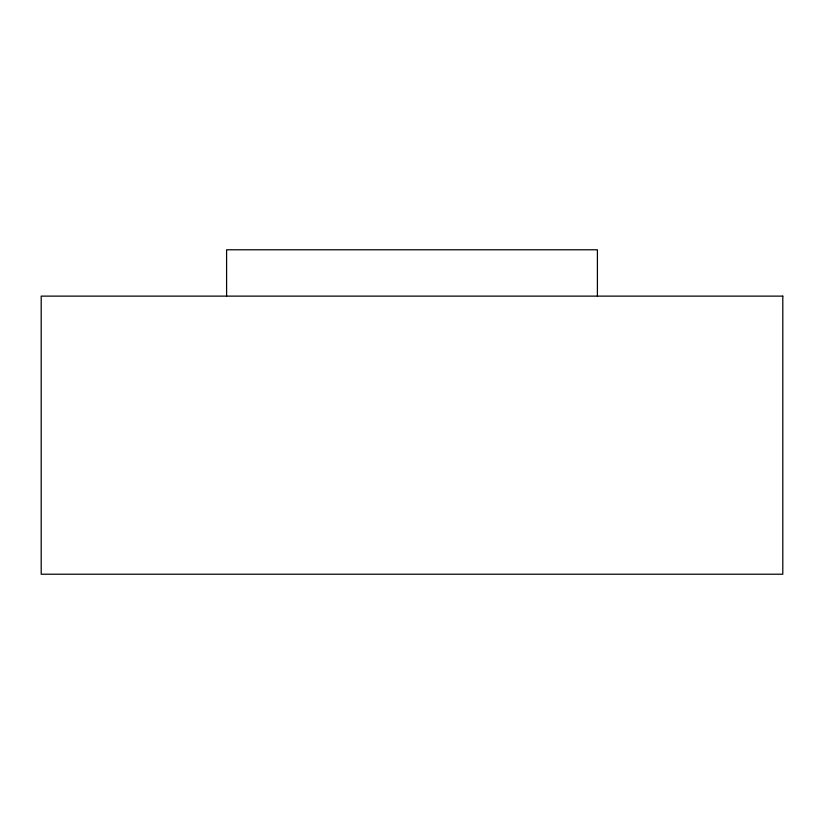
<?xml version="1.0" encoding="UTF-8"?>
<svg xmlns="http://www.w3.org/2000/svg" width="824" height="824" viewBox="0 0 824 824"><rect width="100%" height="100%" fill="white"/><g stroke="black" fill="none" stroke-linecap="round" stroke-linejoin="round"><path stroke-width="1.24" d="M597.4 296.125L597.4 249.775L226.6 249.775L226.6 296.125M782.8 296.125L41.2 296.125L41.2 574.225L782.8 574.225L782.8 296.125"/></g></svg>
